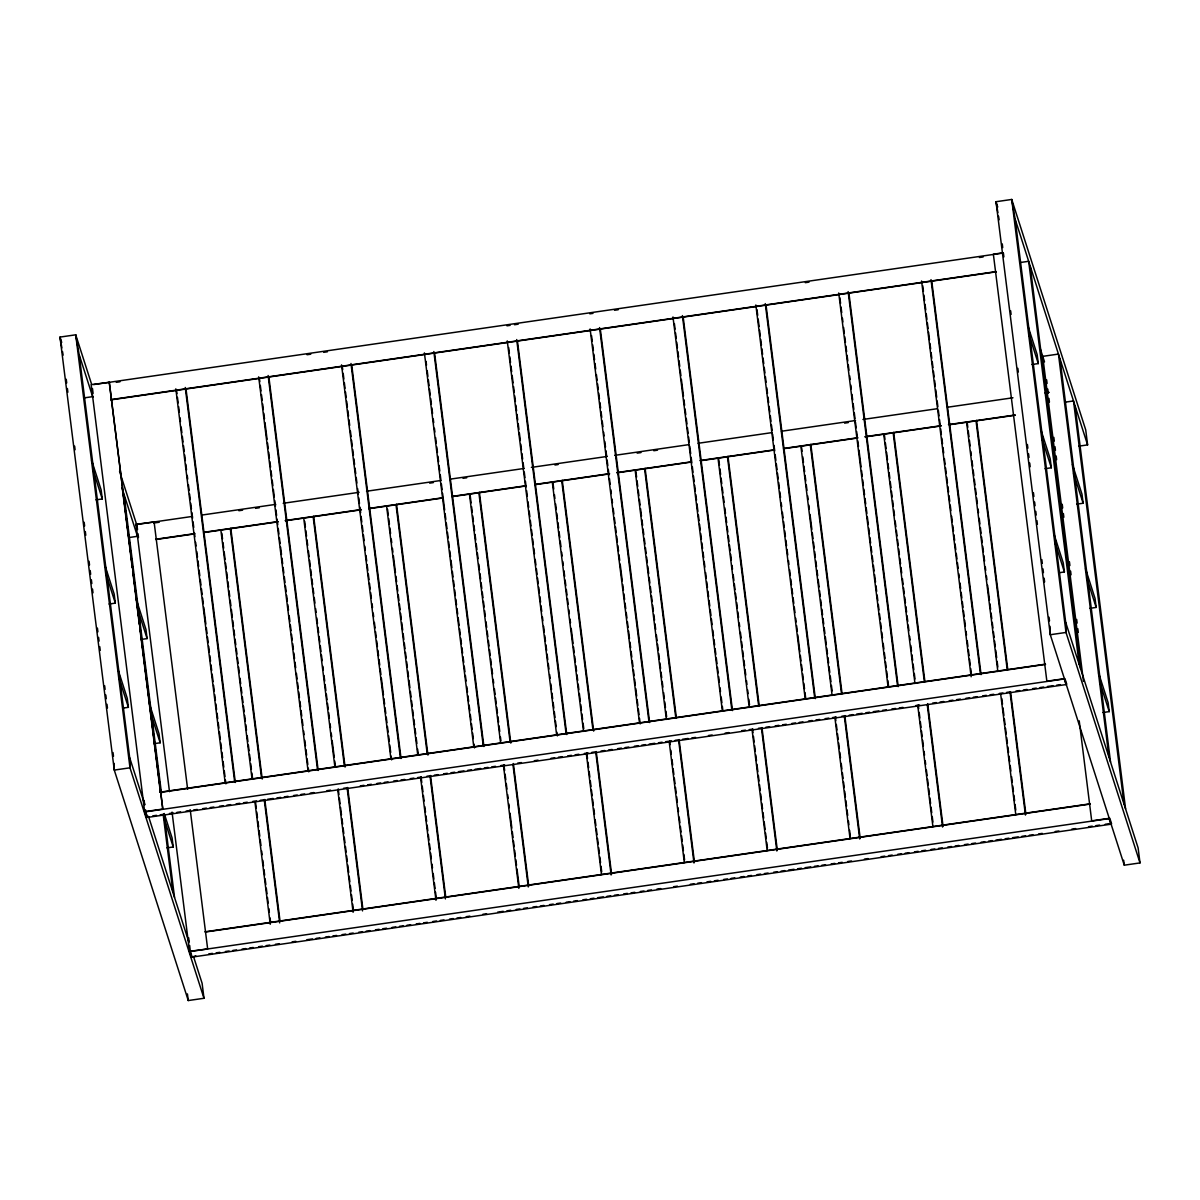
<?xml version="1.0" encoding="UTF-8"?>
<svg xmlns="http://www.w3.org/2000/svg" width="1200" height="1200" viewBox="0 0 1200 1200"><rect width="100%" height="100%" fill="white"/><g stroke="black" fill="none" stroke-linecap="round" stroke-linejoin="round"><path stroke-width="1.5" d="M109.23 382.065L162.825 809.31L109.305 382.305L91.155 384.675L144.66 811.68L146.475 817.305L147.255 817.185M1064.955 678.6L1046.865 681.21L993.36 254.205L1002.39 252.9M93.75 384.555L1003.32 253.02M116.265 382.32L119.97 381.78M307.05 354.735L310.755 354.195M323.715 352.32L327.42 351.78M506.97 325.815L510.12 325.365M514.5 324.735L518.205 324.195M589.83 313.83L592.98 313.38M614.52 310.26L618.225 309.735M805.305 282.675L809.01 282.135M979.41 257.505L983.115 256.965M83.91 397.92L92.655 396.66M1019.925 262.56L1028.67 261.3L1079.175 664.35M110.85 399.615L996.225 271.59M110.925 399.87L996.3 271.83M95.985 499.845L102.27 498.945L101.145 489.96L91.59 460.215M1031.985 364.485L1038.285 363.585L1037.16 354.6L1027.605 324.855M169.485 791.67L135.99 524.325L154.155 521.955M1045.425 392.82L1049.04 392.295M192.42 516.42L136.845 524.46L137.505 529.62M201.675 515.085L275.775 504.375M283.185 503.295L359.115 492.315M366.525 491.25L440.625 480.525M449.88 479.19L523.965 468.48M531.375 467.4L607.32 456.42M614.73 455.355L688.815 444.645M698.085 443.295L772.17 432.585M781.44 431.25L855.525 420.525M862.935 419.46L937.02 408.75M948.135 407.145L1012.965 397.77M1045.185 393.105L1048.65 392.61M153.69 523.035L159.255 522.24M238.89 510.72L242.595 510.18M255.57 508.305L259.275 507.78M429.675 483.135L433.38 482.595M463.02 478.305L466.725 477.78M554.955 465.015L558.09 464.565M637.125 453.135L640.95 452.58M653.805 450.72L657.51 450.18M844.59 423.135L848.295 422.595M128.745 537.57L137.49 536.31M1064.76 402.21L1073.505 400.95L1124.01 804M155.685 539.265L194.58 533.64M203.835 532.305L277.935 521.595M285.33 520.515L361.275 509.535M368.685 508.47L442.785 497.745M452.04 496.41L526.125 485.7M535.395 484.365L609.48 473.64M616.89 472.575L690.975 461.865M700.245 460.515L774.33 449.805M783.6 448.47L857.685 437.745M865.095 436.68L941.04 425.7M948.45 424.62L1015.125 414.99M155.76 539.52L194.655 533.895M203.91 532.545L278.01 521.835M285.42 520.77L361.365 509.775M368.76 508.71L442.86 498M452.115 496.65L526.215 485.94M535.47 484.605L609.555 473.895M616.965 472.815L691.065 462.105M700.32 460.77L774.405 450.045M783.675 448.71L857.76 438M865.17 436.92L941.115 425.94M950.37 424.605L1015.2 415.23M1078.875 446.16L1087.605 444.9L1085.73 429.915L1011.735 199.455L996.015 201.72L1050.285 634.725L1124.28 865.185L1140 862.92L1138.125 847.95L1065.69 622.35L1015.185 219.3L1011.735 199.455L1066.005 632.445L1140 862.92M109.035 604.035L115.32 603.135L114.195 594.15L105.21 566.145M1045.05 468.675L1051.335 467.775L1050.21 458.79L1041.225 430.785M140.82 639.495L147.105 638.595L145.98 629.61L136.425 599.865M1076.835 504.135L1083.12 503.235L1081.995 494.25L1072.44 464.505M123.66 708L128.385 707.325L127.26 698.34L118.275 670.335M1059.675 572.64L1064.4 571.965L1063.275 562.98L1054.275 534.975M153.87 743.685L160.17 742.785L159.03 733.8L149.49 704.055M1089.885 608.325L1096.17 607.425L1095.045 598.44L1085.505 568.695M160.035 792.18L1045.41 664.155M160.125 792.435L1045.5 664.395M144.66 811.68L162.75 809.07M152.79 815.88L156.495 815.34M160.2 814.8L163.905 814.275M169.47 813.465L173.175 812.925M176.88 812.4L180.585 811.86M186.135 811.05L189.84 810.525M193.545 809.985L197.25 809.445M202.8 808.65L206.505 808.11M210.21 807.57L213.915 807.045M219.48 806.235L223.185 805.695M226.89 805.17L230.595 804.63M236.145 803.82L239.85 803.295M243.555 802.755L247.26 802.215M252.81 801.42L256.515 800.88M260.22 800.34L263.925 799.8M267.63 799.275L273.195 798.465M276.9 797.925L280.605 797.4M284.31 796.86L288.015 796.32M293.565 795.525L297.27 794.985M300.975 794.445L304.68 793.92M310.23 793.11L313.935 792.57M326.91 790.695L330.615 790.17M343.575 788.295L347.28 787.755M360.255 785.88L363.945 785.34M367.65 784.8L371.355 784.275M376.92 783.465L380.625 782.925M384.33 782.4L388.035 781.86M393.585 781.05L397.29 780.525M400.995 779.985L404.7 779.445M410.265 778.65L413.97 778.11M417.675 777.57L421.365 777.045M426.93 776.235L430.635 775.695M434.34 775.17L438.045 774.63M443.595 773.82L447.3 773.295M451.005 772.755L454.71 772.215M458.415 771.675L463.98 770.88M467.685 770.34L471.39 769.8M475.08 769.275L480.645 768.465M484.35 767.925L488.055 767.4M491.76 766.86L495.465 766.32M501.015 765.525L504.72 764.985M517.695 763.11L521.4 762.57M534.36 760.695L538.065 760.17M551.025 758.295L554.73 757.755M558.435 757.215L562.14 756.675M567.705 755.88L571.41 755.34M575.115 754.8L578.82 754.275M584.37 753.465L588.075 752.925M591.78 752.4L595.485 751.86M601.035 751.05L604.74 750.525M608.445 749.985L612.15 749.445M617.715 748.65L621.42 748.11M625.125 747.57L628.83 747.045M634.38 746.235L638.085 745.695M641.79 745.17L645.495 744.63M649.2 744.09L654.75 743.295M658.455 742.755L662.16 742.215M665.865 741.675L671.43 740.88M675.135 740.34L678.84 739.8M682.545 739.275L688.095 738.465M691.8 737.925L695.505 737.4M708.465 735.525L712.17 734.985M725.145 733.11L728.85 732.57M741.81 730.695L745.515 730.17M749.22 729.63L752.925 729.09M758.475 728.295L762.18 727.755M765.885 727.215L769.59 726.675M775.155 725.88L778.86 725.34M782.565 724.8L786.27 724.275M791.82 723.465L795.525 722.925M799.23 722.4L802.935 721.86M808.485 721.05L812.19 720.525M815.895 719.985L819.6 719.445M825.165 718.65L828.87 718.11M832.575 717.57L836.28 717.045M841.83 716.235L845.535 715.695M849.24 715.17L852.945 714.63M856.65 714.09L862.2 713.295M865.905 712.755L869.61 712.215M873.315 711.675L878.88 710.88M882.585 710.34L886.29 709.8M891.84 709.005L895.545 708.465M899.25 707.925L902.955 707.4M915.93 705.525L919.62 704.985M932.595 703.11L936.3 702.57M940.005 702.045L943.71 701.505M949.26 700.695L952.965 700.17M956.67 699.63L960.375 699.09M965.94 698.295L969.645 697.755M973.335 697.215L977.04 696.675M982.605 695.88L986.31 695.34M990.015 694.8L993.72 694.275M999.27 693.465L1002.975 692.925M1006.68 692.4L1010.385 691.86M1015.95 691.05L1019.655 690.525M1023.36 689.985L1027.065 689.445M1032.615 688.65L1036.32 688.11M1040.025 687.57L1043.73 687.045M1047.435 686.505L1052.985 685.695M1056.69 685.17L1060.395 684.63M1065.975 684.33L1066.755 684.21L1065.405 680.01M1066.05 684.57L1064.25 678.96L145.53 811.815L147.33 817.425L1066.05 684.57L1065.96 683.82M166.935 847.875L173.22 846.975L172.095 837.99L164.235 813.495M1102.95 712.515L1109.235 711.615L1108.11 702.63L1098.555 672.885M204.885 931.83L1090.26 803.805M206.805 931.815L1090.335 804.045M172.05 812.1L189.495 951.33L207.66 948.96L190.215 809.73M195.78 955.8L192.165 957.075L1110.885 824.22L1110.795 823.47M208.74 953.925L212.445 953.385M216.15 952.845L219.855 952.32M225.42 951.51L229.125 950.97M232.83 950.445L236.535 949.905M242.085 949.095L245.79 948.57M249.495 948.03L253.2 947.49M258.75 946.695L262.455 946.155M266.16 945.615L269.865 945.075M275.43 944.28L279.135 943.74M292.095 941.865L295.8 941.325M306.915 939.72L312.465 938.925M316.17 938.385L319.875 937.845M325.44 937.05L329.145 936.51M332.85 935.97L336.555 935.445M342.105 934.635L345.81 934.095M349.515 933.57L353.22 933.03M358.785 932.22L362.49 931.695M366.195 931.155L369.885 930.615M375.45 929.82L379.155 929.28M382.86 928.74L386.565 928.2M392.115 927.405L395.82 926.865M399.525 926.325L403.23 925.8M406.935 925.26L410.64 924.72M416.205 923.925L419.91 923.385M423.6 922.845L427.305 922.32M432.87 921.51L436.575 920.97M440.28 920.445L443.985 919.905M449.535 919.095L453.24 918.57M456.945 918.03L460.65 917.49M466.215 916.695L469.92 916.155M482.88 914.28L486.585 913.74M497.7 912.135L503.25 911.325M506.955 910.8L510.66 910.26M516.225 909.45L519.93 908.925M523.635 908.385L527.34 907.845M532.89 907.05L536.595 906.51M540.3 905.97L544.005 905.445M549.555 904.635L553.26 904.095M556.965 903.57L560.67 903.03M566.235 902.22L569.94 901.695M573.645 901.155L577.35 900.615M582.9 899.82L586.605 899.28M590.31 898.74L594.015 898.2M597.72 897.675L603.27 896.865M606.975 896.325L610.68 895.8M614.385 895.26L618.09 894.72M623.655 893.925L627.36 893.385M631.065 892.845L634.77 892.32M640.32 891.51L644.025 890.97M647.73 890.445L651.435 889.905M656.985 889.095L660.69 888.57M673.665 886.695L677.37 886.155M690.33 884.28L694.035 883.74M697.74 883.2L701.445 882.675M706.995 881.865L710.7 881.325M714.405 880.8L718.11 880.26M723.675 879.45L727.38 878.925M731.085 878.385L734.79 877.845M740.34 877.05L744.045 876.51M747.75 875.97L751.455 875.445M757.005 874.635L760.71 874.095M764.415 873.57L768.12 873.03M773.685 872.22L777.39 871.695M781.095 871.155L784.8 870.615M788.505 870.075L794.055 869.28M797.76 868.74L801.465 868.2M805.17 867.675L810.72 866.865M814.425 866.325L818.13 865.8M821.835 865.26L825.54 864.72M831.105 863.925L834.81 863.385M838.515 862.845L842.22 862.32M847.77 861.51L851.475 860.97M864.45 859.095L868.14 858.57M881.115 856.695L884.82 856.155M888.525 855.615L892.23 855.075M897.78 854.28L901.485 853.74M905.19 853.2L908.895 852.675M914.46 851.865L918.165 851.325M921.855 850.8L925.56 850.26M931.125 849.45L934.83 848.925M938.535 848.385L942.24 847.845M947.79 847.05L951.495 846.51M955.2 845.97L958.905 845.445M964.47 844.635L968.175 844.095M971.88 843.57L975.585 843.03M981.135 842.22L984.84 841.695M988.545 841.155L992.25 840.615M995.955 840.075L1001.505 839.28M1005.21 838.74L1008.915 838.2M1012.62 837.675L1018.185 836.865M1021.89 836.325L1025.595 835.8M1029.3 835.26L1032.99 834.72M1038.555 833.925L1042.26 833.385M1055.22 831.51L1058.925 830.97M1071.9 829.095L1075.605 828.57M1088.565 826.695L1092.27 826.155M1095.975 825.615L1099.68 825.075M1105.23 824.28L1108.935 823.74M189.495 951.33L191.31 956.955L192.09 956.835M1110.81 823.98L1111.59 823.86L1109.79 818.25L1091.7 820.86L1079.22 720.855M91.665 384.45L75.72 334.815L60 337.08L114.27 770.085L188.265 1000.545L203.985 998.28L202.11 983.295L193.56 956.655M1015.185 219.3L1087.605 444.9M997.725 207.045L996.015 201.72L997.89 212.55M1039.95 347.7L1044.51 361.905M1028.73 333.84L1038.285 363.585M1073.565 473.49L1083.12 503.235M1042.35 439.77L1051.335 467.775M1086.63 577.68L1096.17 607.425M1055.415 543.96L1064.4 571.965M1099.68 681.87L1109.235 711.615M1110.885 824.22L1109.085 818.61L190.365 951.465L192.165 957.075M119.55 471.315L137.205 526.275M135.99 524.325L137.34 528.54M203.985 998.28L129.99 767.805L75.72 334.815L79.17 354.66L92.85 397.29M121.935 487.89L137.91 537.63M61.71 342.405L60 337.08L61.875 347.91M93.285 470.94L102.27 498.945M137.55 608.85L147.105 638.595M106.335 575.13L115.32 603.135M150.615 713.04L160.17 742.785M119.4 679.32L128.385 707.325M163.665 817.23L173.22 846.975M79.17 354.66L129.675 757.71L144.735 804.585M148.5 816.33L189.045 942.615M145.515 811.305L146.805 815.34M998.52 216.165L999.15 219.78M62.505 351.525L63.135 355.14M1075.065 405.84L1125.585 808.875M1123.65 860.205L1124.28 865.185M1060.02 358.965L1110.525 762M1108.965 757.125L1058.445 354.075L1042.725 356.355L1083.465 681.39M1046.625 379.8L1047.09 383.52M1047.78 389.085L1048.245 392.805M1048.95 398.385L1049.415 402.09M1053.84 437.385L1054.305 441.105M1054.995 446.67L1055.46 450.39M1056.165 455.955L1056.63 459.675M1062.225 504.255L1062.69 507.96M1063.38 513.54L1063.845 517.245M1069.44 561.825L1069.905 565.545M1070.595 571.11L1071.06 574.83M1076.655 619.41L1077.12 623.115M1077.81 628.695L1078.275 632.4M1030.23 266.19L1080.75 669.225M1002.255 243.87L1002.72 247.59M1003.41 253.155L1003.875 256.875M1010.625 310.74L1011.09 314.445M1017.84 368.31L1018.305 372.03M1027.395 444.465L1027.86 448.185M1028.55 453.75L1029.015 457.47M1029.72 463.035L1030.185 466.755M1033.44 492.75L1033.905 496.47M1034.61 502.035L1035.075 505.755M1035.765 511.335L1036.23 515.04M1036.935 520.62L1037.4 524.325M1041.825 559.62L1042.29 563.34M1042.98 568.905L1043.445 572.625M1044.15 578.19L1044.615 581.91M1049.04 617.205L1049.505 620.91M976.545 420.36L1007.745 669.345M1010.535 691.635L1025.91 814.275M976.065 421.14L1007.28 670.125M1010.07 692.43L1025.43 815.07M967.11 421.725L967.8 427.29M968.265 431.01L968.97 436.59M969.435 440.295L970.14 445.875M970.83 451.455L971.295 455.16M972 460.74L972.69 466.32M973.17 470.025L973.86 475.605M974.325 479.325L975.03 484.89M975.495 488.61L976.185 494.19M976.65 497.91L977.355 503.475M978.06 509.055L978.525 512.775M979.215 518.34L979.92 523.92M980.385 527.64L981.075 533.205M981.54 536.925L982.245 542.505M982.71 546.21L983.415 551.79M983.88 555.51L984.57 561.075M985.275 566.655L985.74 570.375M986.43 575.94L986.895 579.66M987.6 585.24L989.46 600.105M989.925 603.81L990.63 609.39M991.095 613.11L991.785 618.675M992.265 622.395L992.955 627.975M993.42 631.695L994.125 637.26M994.59 640.98L995.28 646.56M995.745 650.265L996.69 657.705M997.155 661.425L997.845 666.99M1001.805 698.58L1002.51 704.16M1002.975 707.865L1003.905 715.305M1004.37 719.025L1005.06 724.59M1005.525 728.31L1006.23 733.89M1006.695 737.595L1007.4 743.175M1007.865 746.895L1008.555 752.46M1009.02 756.18L1009.725 761.76M1010.19 765.465L1010.895 771.045M1011.585 776.625L1012.29 782.19M1012.755 785.91L1013.445 791.49M1013.91 795.195L1014.615 800.775M1015.08 804.495L1015.785 810.06M966.63 422.505L997.845 671.49M1000.635 693.795L1015.77 814.575M931.71 280.71L981.075 674.625M931.005 279.63L980.37 673.56M922.74 285.78L923.43 291.36M923.895 295.08L924.6 300.645M925.065 304.365L925.77 309.945M926.235 313.665L926.925 319.23M927.39 322.95L928.095 328.53M928.56 332.235L929.49 339.675M929.955 343.395L930.66 348.96M931.125 352.68L931.815 358.26M932.28 361.965L932.985 367.545M933.45 371.265L934.155 376.83M934.62 380.55L935.31 386.13M935.775 389.835L936.705 397.275M937.17 400.995L937.875 406.56M938.34 410.28L939.045 415.86M939.51 419.565L940.2 425.145M940.665 428.865L941.37 434.43M941.835 438.15L942.525 443.73M942.99 447.45L943.695 453.015M944.4 458.595L945.09 464.16M945.555 467.88L946.26 473.46M946.725 477.18L947.415 482.745M947.88 486.465L948.585 492.045M949.05 495.75L949.755 501.33M950.22 505.05L950.91 510.615M951.615 516.195L952.305 521.76M952.77 525.48L953.475 531.06M953.94 534.78L954.645 540.345M955.11 544.065L955.8 549.645M956.265 553.35L956.97 558.93M957.435 562.65L958.14 568.215M958.83 573.795L959.295 577.515M960 583.08L960.69 588.66M961.155 592.38L961.86 597.945M962.325 601.665L963.03 607.245M963.495 610.95L964.185 616.53M964.65 620.25L965.355 625.815M966.045 631.395L966.51 635.115M967.215 640.68L967.92 646.26M968.385 649.98L969.075 655.545M969.54 659.265L970.245 664.845M970.71 668.565L971.4 674.13M921.57 280.995L971.16 676.77M893.685 432.345L924.885 681.33M927.675 703.62L943.05 826.26M893.205 433.125L924.405 682.11M927.21 704.415L942.57 827.04M884.25 433.71L884.94 439.275M885.405 442.995L886.11 448.575M886.575 452.28L887.505 459.72M887.97 463.44L888.675 469.005M889.14 472.725L889.83 478.305M890.295 482.01L891 487.59M891.465 491.31L892.17 496.875M892.635 500.595L893.325 506.175M893.79 509.88L894.495 515.46M895.185 521.04L895.89 526.605M896.355 530.325L897.06 535.905M897.525 539.61L898.215 545.19M898.68 548.91L899.385 554.475M899.85 558.195L900.555 563.775M901.02 567.495L901.71 573.06M902.415 578.64L903.105 584.205M903.57 587.925L904.275 593.505M904.74 597.225L905.445 602.79M905.91 606.51L906.6 612.09M907.065 615.795L907.77 621.375M908.235 625.095L908.925 630.66M909.63 636.24L910.095 639.96M910.8 645.525L911.49 651.105M911.955 654.825L912.66 660.39M913.125 664.11L913.815 669.69M914.295 673.395L914.985 678.975M918.24 704.985L918.705 708.705M919.185 712.425L919.875 717.99M920.34 721.71L921.045 727.29M921.51 730.995L922.2 736.575M922.665 740.295L923.37 745.86M924.075 751.44L924.54 755.16M925.23 760.725L925.695 764.445M926.4 770.025L927.09 775.59M927.555 779.31L928.26 784.89M928.725 788.61L929.43 794.175M929.895 797.895L930.585 803.475M931.05 807.18L931.755 812.76M932.22 816.48L932.925 822.045M883.77 434.49L914.97 683.475M917.775 705.78L932.91 826.545M848.85 292.695L898.215 686.61M848.13 291.615L897.51 685.53M839.88 297.765L840.57 303.345M841.035 307.065L841.74 312.63M842.445 318.21L842.91 321.93M843.6 327.495L844.305 333.075M844.77 336.795L845.46 342.36M845.925 346.08L846.63 351.66M847.095 355.365L847.8 360.945M848.265 364.665L848.955 370.23M849.66 375.81L850.125 379.53M850.815 385.095L851.28 388.815M851.985 394.395L852.69 399.96M853.155 403.68L853.845 409.26M854.31 412.98L855.015 418.545M855.48 422.265L856.17 427.845M856.65 431.55L857.34 437.13M857.805 440.85L858.51 446.415M858.975 450.135L861.075 466.86M861.54 470.58L862.23 476.145M862.695 479.865L863.4 485.445M863.865 489.15L864.555 494.73M865.02 498.45L865.725 504.015M866.19 507.735L866.895 513.315M867.36 517.02L868.29 524.46M868.755 528.18L869.445 533.745M869.91 537.465L870.615 543.045M871.08 546.75L871.785 552.33M872.25 556.05L872.94 561.615M873.405 565.335L874.11 570.915M874.575 574.635L875.505 582.06M875.97 585.78L876.675 591.345M877.14 595.065L877.83 600.645M878.295 604.365L879 609.93M879.465 613.65L880.17 619.23M880.635 622.935L881.325 628.515M881.79 632.235L882.495 637.8M883.185 643.38L883.89 648.96M884.355 652.665L885.06 658.245M885.525 661.965L886.215 667.53M886.68 671.25L887.385 676.83M887.85 680.535L888.54 686.115M838.71 292.98L888.075 686.895M810.825 444.315L842.025 693.315M844.815 715.605L860.19 838.245M810.345 445.11L841.545 694.095M844.35 716.4L859.71 839.025M801.615 447.54L802.08 451.26M802.785 456.84L803.475 462.405M803.955 466.125L804.645 471.705M805.11 475.41L805.815 480.99M806.28 484.71L806.97 490.275M807.675 495.855L808.14 499.575M808.845 505.14L809.31 508.86M810 514.44L811.86 529.305M812.325 533.025L813.03 538.59M813.495 542.31L814.2 547.89M814.665 551.595L815.355 557.175M815.82 560.895L816.525 566.46M816.99 570.18L817.695 575.76M818.16 579.465L819.09 586.905M819.555 590.625L820.245 596.19M820.71 599.91L821.415 605.49M821.88 609.195L822.585 614.775M823.05 618.495L823.74 624.06M824.205 627.78L824.91 633.36M825.375 637.065L826.305 644.505M826.77 648.225L827.475 653.79M827.94 657.51L828.63 663.09M829.095 666.795L829.8 672.375M830.265 676.095L830.955 681.66M831.42 685.38L832.125 690.96M835.38 716.97L835.845 720.69M836.325 724.41L837.015 729.975M837.48 733.695L838.185 739.275M838.65 742.98L839.34 748.56M839.805 752.28L840.51 757.845M841.215 763.425L841.905 769.005M842.37 772.71L843.075 778.29M843.54 782.01L844.23 787.575M844.695 791.295L845.4 796.875M845.865 800.58L846.57 806.16M847.035 809.88L847.725 815.445M848.43 821.025L848.895 824.745M849.585 830.31L850.29 835.89M800.91 446.475L832.11 695.46M834.915 717.765L850.05 838.53M765.99 304.665L815.355 698.595M765.27 303.6L814.65 697.515M757.02 309.75L757.71 315.33M758.175 319.05L759.105 326.475M759.57 330.195L760.275 335.76M760.74 339.48L761.445 345.06M761.91 348.78L762.6 354.345M763.065 358.065L763.77 363.645M764.235 367.35L764.94 372.93M765.405 376.65L766.095 382.215M766.8 387.795L767.49 393.36M767.955 397.08L768.66 402.66M769.125 406.38L769.83 411.945M770.295 415.665L770.985 421.245M771.45 424.95L772.155 430.53M772.62 434.25L773.31 439.815M774.015 445.395L774.72 450.975M775.185 454.68L775.875 460.26M776.34 463.98L777.045 469.545M777.51 473.265L778.2 478.845M778.68 482.55L779.37 488.13M779.835 491.85L780.54 497.415M781.23 502.995L781.695 506.715M782.4 512.28L783.09 517.86M783.57 521.58L784.26 527.145M784.725 530.865L785.43 536.445M785.895 540.165L786.585 545.73M787.05 549.45L787.755 555.03M788.46 560.595L788.925 564.315M789.615 569.895L790.32 575.46M790.785 579.18L791.475 584.76M791.94 588.465L792.645 594.045M793.11 597.765L793.815 603.33M794.28 607.05L794.97 612.63M795.675 618.195L796.14 621.915M796.605 625.635L797.295 631.2M797.775 634.92L799.86 651.645M800.325 655.365L801.03 660.93M801.495 664.65L802.2 670.23M802.665 673.935L803.355 679.515M803.82 683.235L804.525 688.8M804.99 692.52L805.68 698.1M755.835 304.965L805.215 698.88M727.965 456.3L759.165 705.285M761.955 727.59L777.33 850.23M727.485 457.095L758.685 706.08M761.49 728.37L776.85 851.01M718.755 459.525L719.46 465.105M719.925 468.825L720.615 474.39M721.095 478.11L721.785 483.69M722.25 487.395L722.955 492.975M723.42 496.695L724.11 502.26M724.815 507.84L725.505 513.42M725.985 517.125L726.675 522.705M727.14 526.425L727.845 531.99M728.31 535.71L729 541.29M729.465 544.995L730.17 550.575M730.635 554.295L731.34 559.86M732.03 565.44L732.495 569.16M733.2 574.725L733.89 580.305M734.355 584.025L735.06 589.59M735.525 593.31L736.23 598.89M736.695 602.595L737.385 608.175M737.85 611.895L738.555 617.46M739.245 623.04L739.71 626.76M740.415 632.325L741.12 637.905M741.585 641.625L742.275 647.19M742.74 650.91L743.445 656.49M743.91 660.21L744.615 665.775M745.08 669.495L745.77 675.075M746.475 680.64L746.94 684.36M747.63 689.94L748.095 693.645M748.8 699.225L749.505 704.805M752.52 728.955L752.985 732.675M753.45 736.38L754.155 741.96M754.62 745.68L755.325 751.245M755.79 754.965L756.48 760.545M756.945 764.265L757.875 771.69M758.34 775.41L759.045 780.975M759.51 784.695L760.215 790.275M760.68 793.995L761.37 799.56M761.835 803.28L762.54 808.86M763.005 812.565L763.71 818.145M764.175 821.865L765.105 829.29M765.57 833.01L766.26 838.59M766.725 842.295L767.43 847.875M718.05 458.46L749.25 707.445M752.055 729.735L767.19 850.515M683.13 316.65L732.495 710.58M682.41 315.585L731.79 709.5M674.385 323.595L675.09 329.16M675.555 332.88L676.245 338.46M676.71 342.18L677.415 347.745M677.88 351.465L678.585 357.045M679.05 360.75L679.74 366.33M680.205 370.05L680.91 375.615M681.375 379.335L683.475 396.06M683.94 399.78L684.63 405.345M685.095 409.065L685.8 414.645M686.265 418.35L686.97 423.93M687.435 427.65L688.125 433.215M688.59 436.935L689.295 442.515M689.76 446.235L690.69 453.66M691.155 457.38L691.86 462.945M692.325 466.665L693.015 472.245M693.48 475.965L694.185 481.53M694.65 485.25L695.34 490.83M695.805 494.535L696.51 500.115M696.975 503.835L697.905 511.26M698.37 514.98L699.075 520.56M699.54 524.265L700.23 529.845M700.695 533.565L701.4 539.13M701.865 542.85L702.57 548.43M703.035 552.135L703.725 557.715M704.19 561.435L704.895 567M705.6 572.58L706.29 578.16M706.755 581.865L707.46 587.445M707.925 591.165L708.615 596.73M709.08 600.45L709.785 606.03M710.25 609.735L710.955 615.315M711.42 619.035L712.11 624.6M712.815 630.18L713.505 635.76M713.97 639.465L714.675 645.045M715.14 648.765L715.845 654.33M716.31 658.05L717 663.63M717.465 667.35L718.17 672.915M718.635 676.635L719.325 682.215M720.03 687.78L720.495 691.5M721.2 697.08L721.89 702.645M722.355 706.365L722.82 710.085M672.975 316.95L722.355 710.865M645.105 468.285L676.305 717.27M679.095 739.575L694.47 862.215M644.625 469.08L675.825 718.065M678.63 740.355L693.99 862.995M635.895 471.51L636.6 477.09M637.065 480.795L637.755 486.375M638.22 490.095L638.925 495.66M639.39 499.38L640.095 504.96M640.56 508.665L641.49 516.105M641.955 519.825L642.645 525.39M643.11 529.11L643.815 534.69M644.28 538.395L644.985 543.975M645.45 547.695L646.14 553.26M646.605 556.98L647.31 562.56M647.775 566.28L648.705 573.705M649.17 577.425L649.875 582.99M650.34 586.71L651.03 592.29M651.495 596.01L652.2 601.575M652.665 605.295L653.37 610.875M653.835 614.58L654.525 620.16M654.99 623.88L655.695 629.445M656.385 635.025L657.09 640.605M657.555 644.31L658.26 649.89M658.725 653.61L659.415 659.175M659.88 662.895L660.585 668.475M661.05 672.18L661.74 677.76M662.22 681.48L662.91 687.045M663.615 692.625L664.305 698.205M664.77 701.91L665.475 707.49M665.94 711.21L666.63 716.775M669.66 740.94L670.125 744.66M670.83 750.225L671.295 753.945M672 759.525L672.69 765.09M673.155 768.81L673.86 774.375M674.325 778.095L675.015 783.675M675.48 787.395L676.185 792.96M676.65 796.68L677.355 802.26M678.045 807.825L678.51 811.545M679.215 817.125L679.905 822.69M680.37 826.41L681.075 831.99M681.54 835.695L682.245 841.275M682.71 844.995L683.4 850.56M683.865 854.28L684.57 859.86M635.19 470.445L666.39 719.43M669.195 741.72L684.33 862.5M600.27 328.635L649.635 722.55M599.55 327.57L648.93 721.485M591.525 335.58L592.23 341.145M592.695 344.865L593.385 350.445M593.85 354.15L594.555 359.73M595.02 363.45L595.725 369.015M596.415 374.595L597.12 380.175M597.585 383.88L598.275 389.46M598.74 393.18L599.445 398.745M599.91 402.465L600.615 408.045M601.08 411.765L601.77 417.33M602.235 421.05L602.94 426.63M603.63 432.195L604.095 435.915M604.8 441.495L605.505 447.06M605.97 450.78L606.66 456.36M607.125 460.065L607.83 465.645M608.295 469.365L608.985 474.93M609.465 478.65L610.155 484.23M610.86 489.795L611.325 493.515M612.015 499.095L612.48 502.8M613.185 508.38L613.89 513.96M614.355 517.665L615.045 523.245M615.51 526.965L616.215 532.53M616.68 536.25L617.37 541.83M617.835 545.535L618.54 551.115M619.005 554.835L619.71 560.4M620.175 564.12L622.26 580.845M622.725 584.565L623.43 590.13M623.895 593.85L624.6 599.43M625.065 603.15L625.755 608.715M626.22 612.435L626.925 618.015M627.39 621.72L628.095 627.3M628.56 631.02L629.49 638.445M629.955 642.165L630.645 647.745M631.11 651.45L631.815 657.03M632.28 660.75L632.985 666.315M633.45 670.035L634.14 675.615M634.605 679.32L635.31 684.9M635.775 688.62L636.705 696.045M637.17 699.765L637.875 705.345M638.34 709.05L639.03 714.63M639.495 718.35L640.2 723.915M590.115 328.935L639.495 722.85M562.245 480.27L593.67 731.115M596.235 751.56L611.61 874.185M561.765 481.05L592.965 730.05M595.77 752.34L611.13 874.98M553.035 483.495L553.74 489.06M554.43 494.64L554.895 498.36M555.6 503.925L556.305 509.505M556.77 513.225L557.46 518.79M557.925 522.51L558.63 528.09M559.095 531.81L559.785 537.375M560.25 541.095L560.955 546.675M561.66 552.24L562.125 555.96M562.815 561.54L563.28 565.245M563.985 570.825L564.675 576.405M565.14 580.11L565.845 585.69M566.31 589.41L567.015 594.975M567.48 598.695L568.17 604.275M568.875 609.84L569.34 613.56M570.03 619.14L570.51 622.845M571.2 628.425L573.06 643.29M573.525 647.01L574.23 652.575M574.695 656.295L575.4 661.875M575.865 665.595L576.555 671.16M577.02 674.88L577.725 680.46M578.19 684.165L578.88 689.745M579.345 693.465L580.29 700.89M580.755 704.61L581.445 710.175M581.91 713.895L582.615 719.475M583.08 723.195L583.77 728.76M586.8 752.925L587.505 758.49M587.97 762.21L588.66 767.79M589.14 771.495L589.83 777.075M590.295 780.795L591 786.36M591.465 790.08L592.155 795.66M592.62 799.365L593.325 804.945M593.79 808.665L594.495 814.23M595.185 819.81L595.89 825.39M596.355 829.095L597.045 834.675M597.51 838.395L598.215 843.96M598.68 847.68L599.385 853.26M599.85 856.98L600.54 862.545M601.005 866.265L601.71 871.845M552.33 482.415L583.53 731.415M586.335 753.705L601.47 874.485M517.395 340.62L566.775 734.535M516.69 339.555L566.07 733.47M508.665 347.565L509.37 353.13M509.835 356.85L510.525 362.43M510.99 366.135L511.695 371.715M512.16 375.435L513.09 382.86M513.555 386.58L514.26 392.16M514.725 395.865L515.415 401.445M515.88 405.165L516.585 410.73M517.05 414.45L517.755 420.03M518.22 423.735L518.91 429.315M519.375 433.035L520.305 440.46M520.77 444.18L521.475 449.76M521.94 453.465L522.645 459.045M523.11 462.765L523.8 468.33M524.265 472.05L524.97 477.63M525.435 481.335L526.125 486.915M526.605 490.635L527.295 496.2M528 501.78L528.69 507.36M529.155 511.065L529.86 516.645M530.325 520.365L531.015 525.93M531.495 529.65L532.185 535.23M532.65 538.95L533.355 544.515M533.82 548.235L534.51 553.815M535.215 559.38L535.905 564.96M536.385 568.68L537.075 574.245M537.54 577.965L538.245 583.545M538.71 587.25L539.4 592.83M539.865 596.55L540.57 602.115M541.035 605.835L541.74 611.415M542.43 616.98L542.895 620.7M543.6 626.28L544.29 631.845M544.755 635.565L545.46 641.145M545.925 644.85L546.63 650.43M547.095 654.15L547.785 659.715M548.25 663.435L548.955 669.015M549.645 674.58L550.125 678.3M550.815 683.88L551.52 689.445M551.985 693.165L552.675 698.745M553.14 702.465L553.845 708.03M554.31 711.75L555.015 717.33M555.48 721.035L556.17 726.615M556.875 732.195L557.34 735.9M507.255 340.905L556.635 734.835M479.385 492.255L510.81 743.1M513.375 763.53L528.75 886.17M478.905 493.035L510.105 742.02M512.91 764.325L528.27 886.965M470.175 495.48L471.105 502.905M471.57 506.625L472.275 512.205M472.74 515.91L473.43 521.49M473.91 525.21L474.6 530.775M475.065 534.495L475.77 540.075M476.235 543.78L476.925 549.36M477.39 553.08L478.095 558.645M478.8 564.225L479.49 569.805M479.955 573.51L480.66 579.09M481.125 582.81L481.815 588.375M482.28 592.095L482.985 597.675M483.45 601.395L484.155 606.96M484.62 610.68L485.31 616.26M486.015 621.825L486.705 627.405M487.17 631.125L487.875 636.69M488.34 640.41L489.045 645.975M489.51 649.695L490.2 655.275M490.665 658.995L491.37 664.56M491.835 668.28L492.54 673.86M493.23 679.425L493.695 683.145M494.4 688.725L495.09 694.29M495.555 698.01L496.26 703.59M496.725 707.295L497.43 712.875M497.895 716.595L498.585 722.16M499.05 725.88L499.755 731.46M500.445 737.025L500.91 740.745M503.94 764.895L504.645 770.475M505.11 774.195L505.8 779.76M506.265 783.48L506.97 789.06M507.675 794.625L508.14 798.345M508.83 803.925L509.295 807.645M510 813.21L511.86 828.075M512.325 831.795L513.03 837.375M513.495 841.08L514.185 846.66M514.65 850.38L515.355 855.945M515.82 859.665L516.525 865.245M516.99 868.95L519.075 885.675M469.47 494.4L500.67 743.385M503.475 765.69L518.835 888.33M434.535 352.605L483.915 746.52M433.83 351.525L483.21 745.455M426.045 361.395L426.51 365.115M427.2 370.695L427.905 376.26M428.37 379.98L429.06 385.56M429.525 389.265L430.23 394.845M430.695 398.565L431.4 404.13M431.865 407.85L432.555 413.43M433.26 418.995L433.725 422.715M434.415 428.295L434.895 432M435.585 437.58L436.29 443.16M436.755 446.865L437.445 452.445M437.91 456.165L438.615 461.73M439.08 465.45L439.785 471.03M440.25 474.75L440.94 480.315M441.405 484.035L442.11 489.615M442.575 493.32L444.675 510.045M445.14 513.765L445.83 519.345M446.295 523.05L447 528.63M447.465 532.35L448.155 537.915M448.62 541.635L449.325 547.215M449.79 550.92L450.495 556.5M450.96 560.22L451.89 567.645M452.355 571.365L453.045 576.945M453.525 580.65L454.215 586.23M454.68 589.95L455.385 595.515M455.85 599.235L456.54 604.815M457.005 608.535L457.71 614.1M458.175 617.82L459.105 625.245M459.57 628.965L460.275 634.545M460.74 638.265L461.43 643.83M461.895 647.55L462.6 653.13M463.065 656.835L463.77 662.415M464.235 666.135L464.925 671.7M465.39 675.42L466.095 681M466.785 686.565L467.49 692.145M467.955 695.865L468.66 701.43M469.125 705.15L469.815 710.73M470.28 714.435L470.985 720.015M471.45 723.735L472.14 729.3M472.62 733.02L473.31 738.6M474.015 744.165L474.48 747.885M424.395 352.89L473.775 746.82M396.525 504.24L427.95 755.085M430.515 775.515L445.65 896.295M396.045 505.02L427.245 754.005M430.05 776.31L445.41 898.935M387.555 509.31L388.245 514.89M388.71 518.61L389.415 524.175M389.88 527.895L390.57 533.475M391.275 539.04L391.74 542.76M392.445 548.34L392.91 552.06M393.375 555.765L395.46 572.49M395.94 576.21L396.63 581.775M397.095 585.495L397.8 591.075M398.265 594.795L398.955 600.36M399.42 604.08L400.125 609.66M400.59 613.365L401.295 618.945M401.76 622.665L402.69 630.09M403.155 633.81L403.845 639.39M404.31 643.095L405.015 648.675M405.48 652.395L406.185 657.96M406.65 661.68L407.34 667.26M407.805 670.965L408.51 676.545M408.975 680.265L409.905 687.69M410.37 691.41L411.075 696.99M411.54 700.695L412.23 706.275M412.695 709.995L413.4 715.56M413.865 719.28L414.555 724.86M415.035 728.58L415.725 734.145M416.19 737.865L416.895 743.445M417.585 749.01L418.29 754.59M421.08 776.88L421.785 782.46M422.25 786.18L422.94 791.745M423.405 795.465L424.11 801.045M424.815 806.61L425.505 812.19M425.97 815.91L426.675 821.475M427.14 825.195L427.83 830.775M428.295 834.48L429 840.06M429.465 843.78L430.17 849.345M430.635 853.065L431.325 858.645M432.03 864.21L432.495 867.93M433.185 873.51L433.89 879.075M434.355 882.795L435.06 888.375M435.525 892.08L436.215 897.66M386.61 506.385L417.81 755.37M420.615 777.675L435.975 900.3M351.675 364.59L401.055 758.505M350.97 363.51L400.335 757.44M342.24 365.955L342.705 369.66M343.185 373.38L343.875 378.96M344.34 382.665L345.045 388.245M345.51 391.965L346.2 397.53M346.665 401.25L347.37 406.83M347.835 410.55L348.54 416.115M349.005 419.835L349.695 425.415M350.4 430.98L351.09 436.56M351.555 440.28L352.26 445.845M352.725 449.565L353.43 455.145M353.895 458.85L354.585 464.43M355.05 468.15L355.755 473.715M356.22 477.435L356.91 483.015M357.615 488.58L358.32 494.16M358.785 497.88L359.475 503.445M359.94 507.165L360.645 512.745M361.11 516.45L361.815 522.03M362.28 525.75L362.97 531.315M363.435 535.035L364.14 540.615M364.83 546.18L365.295 549.9M366 555.48L366.705 561.045M367.17 564.765L367.86 570.345M368.325 574.065L369.03 579.63M369.495 583.35L370.185 588.93M370.65 592.635L371.355 598.215M372.06 603.795L372.525 607.5M373.215 613.08L373.68 616.8M374.385 622.365L375.075 627.945M375.54 631.665L376.245 637.23M376.71 640.95L377.415 646.53M377.88 650.235L378.57 655.815M379.035 659.535L379.74 665.1M380.205 668.82L380.91 674.4M381.375 678.105L383.46 694.83M383.925 698.55L384.63 704.13M385.095 707.835L385.8 713.415M386.265 717.135L386.955 722.7M387.42 726.42L388.125 732M388.59 735.72L389.28 741.285M389.76 745.005L390.69 752.43M391.155 756.15L391.62 759.87M341.535 364.875L390.915 758.805M313.65 516.225L345.09 767.07M347.655 787.5L362.79 908.28M313.185 517.005L344.385 765.99M347.175 788.295L362.55 910.92M304.695 521.295L305.385 526.875M305.85 530.595L306.555 536.16M307.02 539.88L307.71 545.46M308.415 551.025L309.12 556.605M309.585 560.325L310.275 565.89M310.74 569.61L311.445 575.19M311.91 578.895L312.6 584.475M313.065 588.195L313.77 593.76M314.235 597.48L314.94 603.06M315.63 608.625L316.095 612.345M316.8 617.925L317.49 623.49M317.955 627.21L318.66 632.79M319.125 636.495L319.83 642.075M320.295 645.795L320.985 651.36M321.45 655.08L322.155 660.66M322.86 666.225L323.325 669.945M324.015 675.525L324.72 681.09M325.185 684.81L325.875 690.39M326.34 694.11L327.045 699.675M327.51 703.395L328.215 708.975M328.68 712.68L329.37 718.26M330.075 723.84L330.54 727.545M331.23 733.125L331.695 736.845M332.16 740.55L334.26 757.275M334.725 760.995L335.43 766.575M338.22 788.865L338.925 794.445M339.39 798.165L340.08 803.73M340.545 807.45L341.475 814.875M341.955 818.595L342.645 824.175M343.11 827.88L343.815 833.46M344.28 837.18L344.97 842.745M345.435 846.465L346.14 852.045M346.605 855.765L347.31 861.33M347.775 865.05L348.705 872.475M349.17 876.195L349.86 881.775M350.325 885.495L351.03 891.06M351.495 894.78L352.2 900.36M352.665 904.065L353.355 909.645M303.75 518.37L334.95 767.355M337.74 789.66L353.115 912.285M268.815 376.56L318.195 770.49M268.11 375.495L317.475 769.41M259.38 377.925L259.845 381.645M260.31 385.365L261.015 390.945M261.48 394.65L262.185 400.23M262.65 403.95L263.34 409.515M263.805 413.235L264.51 418.815M264.975 422.52L267.075 439.245M267.54 442.965L268.23 448.545M268.695 452.25L269.4 457.83M269.865 461.55L270.57 467.115M271.035 470.835L271.725 476.415M272.19 480.135L272.895 485.7M273.36 489.42L274.29 496.845M274.755 500.565L275.46 506.145M275.925 509.865L276.615 515.43M277.08 519.15L277.785 524.73M278.25 528.435L278.94 534.015M279.42 537.735L280.11 543.3M280.575 547.02L281.505 554.46M281.97 558.165L282.675 563.745M283.14 567.465L283.83 573.03M284.31 576.75L285 582.33M285.465 586.035L286.17 591.615M286.635 595.335L287.325 600.9M287.79 604.62L288.495 610.2M289.2 615.765L289.89 621.345M290.355 625.065L291.06 630.63M291.525 634.35L292.215 639.93M292.68 643.635L293.385 649.215M293.85 652.935L294.555 658.5M295.02 662.22L295.71 667.8M296.415 673.365L297.105 678.945M297.57 682.665L298.275 688.23M298.74 691.95L299.445 697.53M299.91 701.25L300.6 706.815M301.065 710.535L301.77 716.115M302.235 719.82L302.94 725.4M303.63 730.98L304.095 734.685M304.8 740.265L305.49 745.845M305.955 749.55L306.66 755.13M307.125 758.85L307.83 764.415M308.295 768.135L308.76 771.855M258.675 376.86L308.04 770.775M230.79 528.195L262.23 779.04M264.795 799.485L279.93 920.265M230.325 528.99L261.525 777.975M264.315 800.265L279.69 922.905M221.835 533.28L222.525 538.86M222.99 542.565L223.695 548.145M224.16 551.865L225.09 559.29M225.555 563.01L226.245 568.59M226.725 572.295L227.415 577.875M227.88 581.595L228.585 587.16M229.05 590.88L229.74 596.46M230.205 600.18L230.91 605.745M231.375 609.465L232.305 616.89M232.77 620.61L233.475 626.19M233.94 629.91L234.63 635.475M235.095 639.195L235.8 644.775M236.265 648.48L236.97 654.06M237.435 657.78L238.125 663.345M238.59 667.065L239.295 672.645M239.985 678.21L240.69 683.79M241.155 687.51L241.86 693.075M242.325 696.795L243.015 702.375M243.48 706.08L244.185 711.66M244.65 715.38L245.355 720.945M245.82 724.665L246.51 730.245M247.215 735.81L247.905 741.39M248.37 745.11L249.075 750.675M249.54 754.395L250.245 759.975M250.71 763.68L251.4 769.26M251.865 772.98L252.57 778.545M255.6 802.71L256.29 808.275M256.755 811.995L257.46 817.575M257.925 821.295L258.615 826.86M259.08 830.58L259.785 836.16M260.25 839.865L260.955 845.445M261.645 851.025L262.11 854.73M262.815 860.31L263.505 865.89M263.985 869.595L264.675 875.175M265.14 878.895L265.845 884.46M266.31 888.18L267 893.76M267.465 897.465L268.17 903.045M268.875 908.625L269.34 912.33M270.03 917.91L270.495 921.63M220.89 530.355L252.09 779.34M254.88 801.63L270.255 924.27M185.955 388.545L235.335 782.475M185.25 387.48L234.615 781.395M176.52 389.91L176.985 393.63M177.45 397.35L178.155 402.915M178.62 406.635L179.325 412.215M180.015 417.78L180.48 421.5M181.185 427.08L181.875 432.645M182.34 436.365L183.045 441.945M183.51 445.665L184.215 451.23M184.68 454.95L185.37 460.53M185.835 464.235L186.54 469.815M187.23 475.395L187.71 479.1M188.4 484.68L189.105 490.26M189.57 493.965L190.26 499.545M190.725 503.265L191.43 508.83M191.895 512.55L192.6 518.13M193.065 521.835L193.755 527.415M194.46 532.995L194.925 536.7M195.615 542.28L196.08 546M196.785 551.565L197.49 557.145M197.955 560.865L198.645 566.43M199.11 570.15L199.815 575.73M200.28 579.435L200.97 585.015M201.45 588.735L202.14 594.3M202.605 598.02L203.31 603.6M203.775 607.32L205.86 624.03M206.34 627.75L207.03 633.33M207.495 637.05L208.2 642.615M208.665 646.335L209.355 651.915M209.82 655.62L210.525 661.2M210.99 664.92L211.695 670.485M212.16 674.205L213.09 681.645M213.555 685.35L214.245 690.93M214.71 694.65L215.415 700.215M215.88 703.935L216.585 709.515M217.05 713.22L217.74 718.8M218.205 722.52L218.91 728.085M219.375 731.805L220.305 739.245M220.77 742.95L221.475 748.53M221.94 752.25L222.63 757.815M223.095 761.535L223.8 767.115M224.265 770.835L224.97 776.4M225.435 780.12L225.9 783.84M175.815 388.845L225.18 782.76M154.065 521.715L187.65 789.3M190.845 953.235L191.31 956.955M138.015 533.745L138.48 537.45M188.64 937.695L189.075 941.13M189.66 945.465L190.155 949.74M187.425 993.9L188.265 1000.545M124.005 494.31L161.49 793.35M164.04 813.78L174.525 897.36M122.445 489.435L132.21 567.435M132.675 571.155L139.425 625.02M139.89 628.74L146.64 682.605M147.12 686.31L160.38 792.18M163.17 814.47L172.95 892.485M145.545 809.88L146.475 817.305M92.475 388.53L93.09 393.42M144.135 800.325L144.66 804.93M66.24 379.23L66.705 382.95M67.395 388.515L67.86 392.235M74.625 446.1L75.09 449.805M84.165 522.24L84.63 525.96M85.32 531.525L85.785 535.245M89.055 561.255L89.52 564.96M90.21 570.54L90.675 574.245M91.38 579.825L91.845 583.53M92.535 589.11L93 592.83M97.425 628.11L97.89 631.83M98.595 637.395L99.06 641.115M99.765 646.68L100.23 650.4M104.64 685.695L105.105 689.4M105.81 694.98L106.275 698.7M106.98 704.265L107.445 707.985M113.025 752.55L113.49 756.27M1065.69 622.35L1066.005 632.445L1050.285 634.725L1050.015 626.31M129.675 757.71L129.99 767.805L114.27 770.085L114.06 763.35"/></g></svg>
